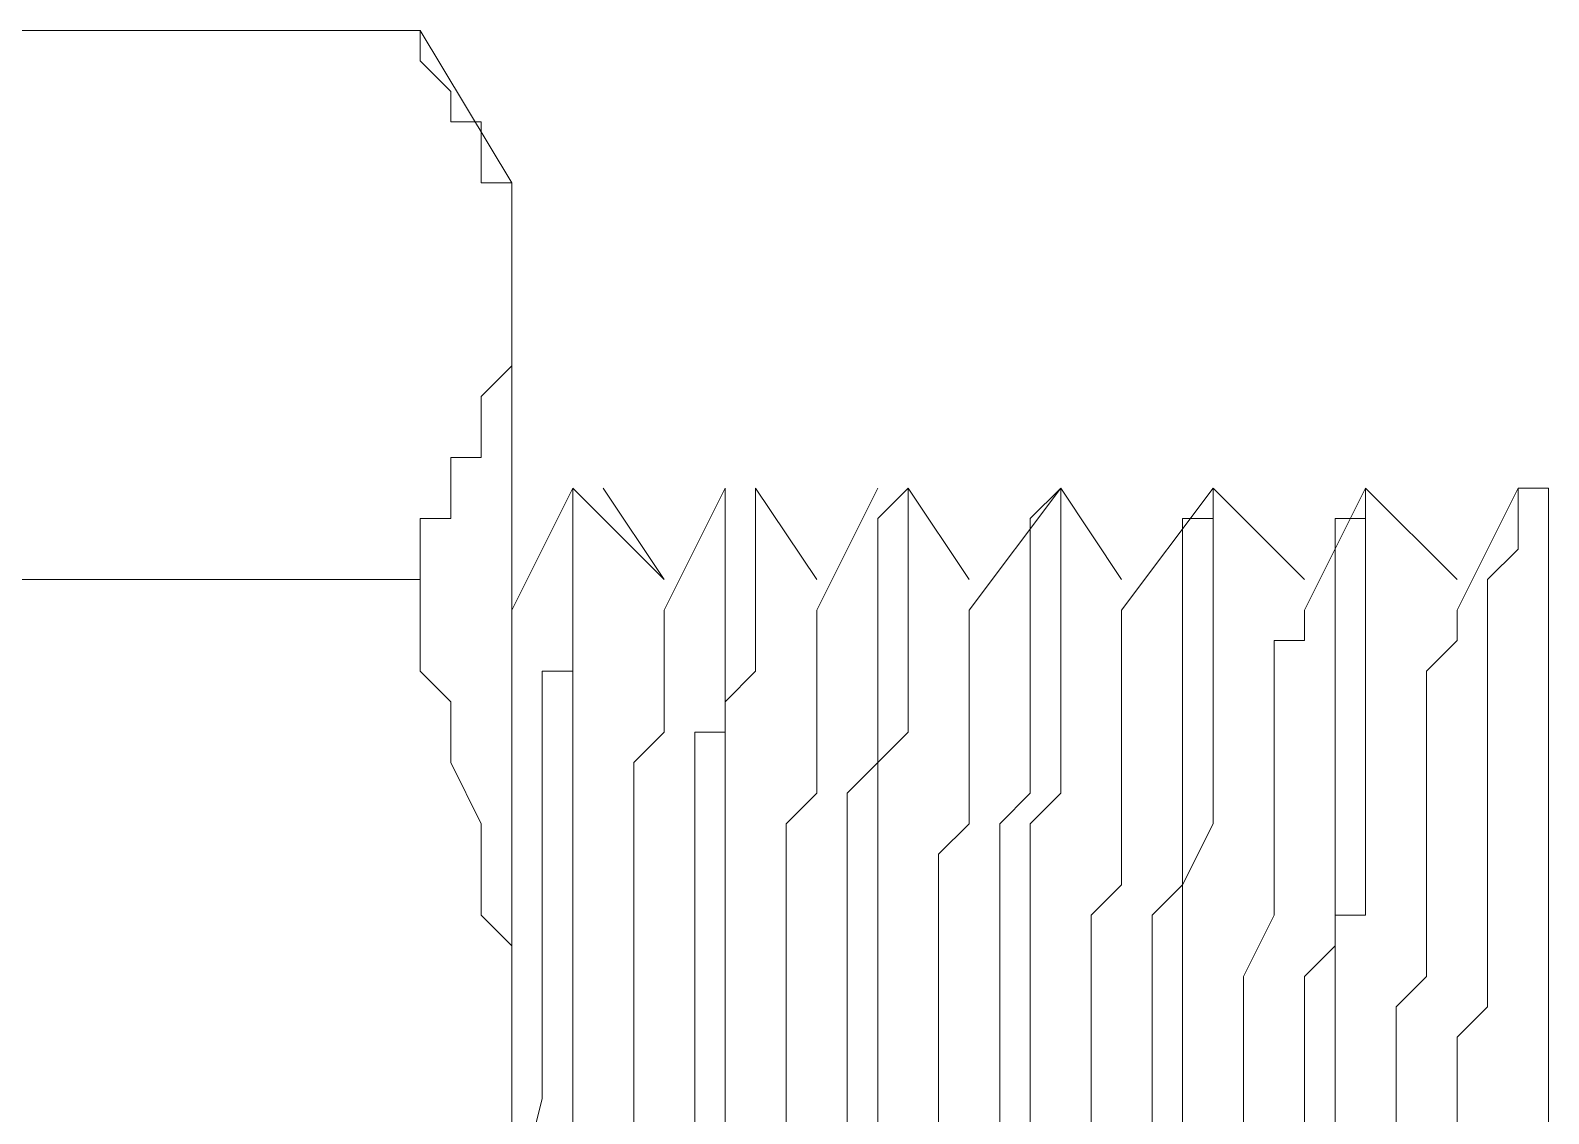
# Model space of a CAD drawing. Header units: millimetres. Extents: x 1341 to 37388, y -13954 to 1849.
# Drawn here: x 29658.43 to 29674.17, y 427.21 to 438.44 of the extents above; entities that cross this region are included whole.
import ezdxf

# ---------------------------------------------------------------- set-up
doc = ezdxf.new("R2010")
doc.units = ezdxf.units.MM
doc.layers.add('COMPONENTE', color=3, linetype='Continuous')

# ---------------------------------------------------------------- blocks, each defined once
blk = doc.blocks.new('TRANFORMADOR_IP00_TRAEL_VISTA_FRONT')
at = {"layer": 'COMPONENTE', "linetype": 'Continuous', "lineweight": 0}
for points in [[(5222.797, 3563.409), (5238.296, 3563.409)], [(5239.245, 3561.827), (5238.296, 3563.409)], [(5238.296, 3563.093), (5238.296, 3563.409)], [(5238.296, 3563.409), (5238.296, 3563.409)], [(5238.612, 3562.776), (5238.296, 3563.093)], [(5238.612, 3562.46), (5238.612, 3562.776)], [(5238.929, 3562.46), (5238.612, 3562.46)], [(5238.612, 3562.46), (5238.612, 3562.46)], [(5238.929, 3562.144), (5238.929, 3562.46)], [(5238.929, 3561.827), (5238.929, 3562.144)], [(5239.245, 3561.827), (5238.929, 3561.827)], [(5238.929, 3561.827), (5238.929, 3561.827)], [(5239.245, 3561.511), (5239.245, 3561.827)], [(5239.245, 3561.827), (5239.245, 3560.879)], [(5239.245, 3561.195), (5239.245, 3561.511)], [(5239.245, 3560.879), (5239.245, 3561.195)], [(5239.245, 3560.879), (5239.245, 3560.879)], [(5239.245, 3560.879), (5239.245, 3560.879)], [(5239.245, 3560.246), (5239.245, 3560.879)], [(5239.245, 3560.879), (5239.245, 3552.022)], [(5239.245, 3559.93), (5239.245, 3560.246)], [(5238.929, 3559.613), (5239.245, 3559.93)], [(5239.245, 3559.93), (5239.245, 3559.93)], [(5239.245, 3559.93), (5239.245, 3559.93)], [(5238.929, 3559.297), (5238.929, 3559.613)], [(5238.929, 3558.981), (5238.929, 3559.297)], [(5238.929, 3559.297), (5238.929, 3559.297)], [(5238.612, 3558.664), (5238.612, 3558.981)], [(5238.612, 3558.981), (5238.929, 3558.981)], [(5238.612, 3558.348), (5238.612, 3558.664)], [(5239.878, 3558.664), (5239.245, 3557.399)], [(5239.878, 3558.664), (5239.878, 3558.664)], [(5240.827, 3557.715), (5239.878, 3558.664)], [(5239.878, 3558.348), (5239.878, 3558.664)], [(5239.878, 3558.664), (5239.878, 3558.664)], [(5239.878, 3558.664), (5239.878, 3558.664)], [(5239.878, 3558.664), (5239.878, 3558.664)], [(5239.878, 3558.664), (5239.878, 3558.664)], [(5239.878, 3558.664), (5239.878, 3558.664)], [(5239.878, 3558.348), (5239.878, 3558.664)], [(5240.827, 3557.715), (5240.194, 3558.664)], [(5241.459, 3558.664), (5240.827, 3557.399)], [(5241.459, 3558.348), (5241.459, 3558.664)], [(5241.459, 3558.664), (5241.459, 3558.664)], [(5241.459, 3558.664), (5241.459, 3558.664)], [(5241.459, 3558.664), (5241.459, 3558.664)], [(5241.459, 3558.664), (5241.459, 3558.664)], [(5242.408, 3557.715), (5241.775, 3558.664)], [(5242.408, 3557.715), (5241.775, 3558.664)], [(5241.775, 3558.348), (5241.775, 3558.664)], [(5241.775, 3558.664), (5241.775, 3558.664)], [(5241.775, 3558.664), (5241.775, 3558.664)], [(5243.041, 3558.664), (5242.408, 3557.399)], [(5243.041, 3558.348), (5243.357, 3558.664)], [(5243.99, 3557.715), (5243.357, 3558.664)], [(5243.357, 3558.664), (5243.357, 3558.664)], [(5243.99, 3557.715), (5243.357, 3558.664)], [(5243.357, 3558.348), (5243.357, 3558.664)], [(5243.357, 3558.664), (5243.357, 3558.664)], [(5243.357, 3558.664), (5243.357, 3558.664)], [(5243.357, 3558.664), (5243.357, 3558.664)], [(5243.357, 3558.664), (5243.357, 3558.664)], [(5243.357, 3558.664), (5243.357, 3558.664)], [(5243.357, 3558.664), (5243.357, 3558.664)], [(5243.357, 3558.664), (5243.357, 3558.664)], [(5244.939, 3558.664), (5243.99, 3557.399)], [(5244.622, 3558.348), (5244.939, 3558.664)], [(5245.571, 3557.715), (5244.939, 3558.664)], [(5244.939, 3558.664), (5244.939, 3558.664)], [(5245.571, 3557.715), (5244.939, 3558.664)], [(5244.939, 3558.348), (5244.939, 3558.664)], [(5244.939, 3558.664), (5244.939, 3558.664)], [(5244.939, 3558.664), (5244.939, 3558.664)], [(5244.939, 3558.664), (5244.939, 3558.664)], [(5244.939, 3558.664), (5244.939, 3558.664)], [(5244.939, 3558.664), (5244.939, 3558.664)], [(5244.939, 3558.664), (5244.939, 3558.664)], [(5244.939, 3558.664), (5244.939, 3558.664)], [(5244.939, 3558.664), (5244.939, 3558.664)], [(5244.939, 3558.664), (5244.939, 3558.664)], [(5244.939, 3558.664), (5244.939, 3558.664)], [(5244.939, 3558.664), (5244.939, 3558.664)], [(5244.939, 3558.664), (5244.939, 3558.664)], [(5246.52, 3558.664), (5245.571, 3557.399)], [(5247.469, 3557.715), (5246.52, 3558.664)], [(5246.52, 3558.664), (5246.52, 3558.664)], [(5247.469, 3557.715), (5246.52, 3558.664)], [(5246.52, 3558.348), (5246.52, 3558.664)], [(5246.52, 3558.664), (5246.52, 3558.664)], [(5246.52, 3558.664), (5246.52, 3558.664)], [(5246.52, 3558.664), (5246.52, 3558.664)], [(5246.52, 3558.664), (5246.52, 3558.664)], [(5246.52, 3558.664), (5246.52, 3558.664)], [(5246.52, 3558.664), (5246.52, 3558.664)], [(5246.52, 3558.664), (5246.52, 3558.664)], [(5246.52, 3558.664), (5246.52, 3558.664)], [(5246.52, 3558.664), (5246.52, 3558.664)], [(5248.102, 3558.664), (5247.469, 3557.399)], [(5249.051, 3557.715), (5248.102, 3558.664)], [(5248.102, 3558.664), (5248.102, 3558.664)], [(5249.051, 3557.715), (5248.102, 3558.664)], [(5248.102, 3558.348), (5248.102, 3558.664)], [(5248.102, 3558.664), (5248.102, 3558.664)], [(5248.102, 3558.664), (5248.102, 3558.664)], [(5248.102, 3558.664), (5248.102, 3558.664)], [(5248.102, 3558.664), (5248.102, 3558.664)], [(5248.102, 3558.664), (5248.102, 3558.664)], [(5248.102, 3558.664), (5248.102, 3558.664)], [(5248.102, 3558.348), (5248.102, 3558.664)], [(5249.683, 3558.664), (5249.051, 3557.399)], [(5250, 3558.664), (5249.683, 3558.664)], [(5249.683, 3558.348), (5249.683, 3558.664)], [(5249.683, 3558.664), (5249.683, 3558.664)], [(5249.683, 3558.664), (5249.683, 3558.664)], [(5249.683, 3558.664), (5249.683, 3558.664)], [(5249.683, 3558.664), (5249.683, 3558.664)], [(5249.683, 3558.664), (5249.683, 3558.664)], [(5249.683, 3558.664), (5249.683, 3558.664)], [(5250, 3558.664), (5250, 3545.379)], [(5238.296, 3557.715), (5238.296, 3558.348)], [(5238.296, 3558.348), (5238.296, 3558.348)], [(5238.296, 3558.348), (5238.612, 3558.348)], [(5239.878, 3558.032), (5239.878, 3558.348)], [(5239.878, 3558.348), (5239.878, 3558.348)], [(5239.878, 3558.348), (5239.878, 3558.348)], [(5239.878, 3558.348), (5239.878, 3558.348)], [(5239.878, 3558.348), (5239.878, 3558.348)], [(5239.878, 3558.348), (5239.878, 3558.348)], [(5239.878, 3558.348), (5239.878, 3558.348)], [(5239.878, 3558.348), (5239.878, 3558.348)], [(5239.878, 3558.348), (5239.878, 3558.348)], [(5239.878, 3558.348), (5239.878, 3558.348)], [(5239.878, 3558.032), (5239.878, 3558.348)], [(5239.878, 3558.348), (5239.878, 3558.348)], [(5239.878, 3558.348), (5239.878, 3558.348)], [(5239.878, 3558.348), (5239.878, 3558.348)], [(5239.878, 3558.348), (5239.878, 3558.348)], [(5239.878, 3558.348), (5239.878, 3558.348)], [(5239.878, 3558.348), (5239.878, 3558.348)], [(5239.878, 3558.348), (5239.878, 3558.348)], [(5239.878, 3558.348), (5239.878, 3558.348)], [(5239.878, 3558.348), (5239.878, 3558.348)], [(5239.878, 3558.348), (5239.878, 3558.348)], [(5239.878, 3558.348), (5239.878, 3558.348)], [(5241.459, 3558.032), (5241.459, 3558.348)], [(5241.459, 3558.348), (5241.459, 3558.348)], [(5241.459, 3558.348), (5241.459, 3558.348)], [(5241.459, 3558.348), (5241.459, 3558.348)], [(5241.459, 3558.348), (5241.459, 3558.348)], [(5241.459, 3558.348), (5241.459, 3558.348)], [(5241.459, 3558.348), (5241.459, 3558.348)], [(5241.459, 3558.348), (5241.459, 3558.348)], [(5241.459, 3558.348), (5241.459, 3558.348)], [(5241.775, 3558.032), (5241.775, 3558.348)], [(5241.775, 3558.348), (5241.775, 3558.348)], [(5241.775, 3558.348), (5241.775, 3558.348)], [(5241.775, 3558.348), (5241.775, 3558.348)], [(5241.775, 3558.348), (5241.775, 3558.348)], [(5241.775, 3558.348), (5241.775, 3558.348)], [(5241.775, 3558.348), (5241.775, 3558.348)], [(5241.775, 3558.348), (5241.775, 3558.348)], [(5241.775, 3558.348), (5241.775, 3558.348)], [(5241.775, 3558.348), (5241.775, 3558.348)], [(5241.775, 3558.348), (5241.775, 3558.348)], [(5241.775, 3558.348), (5241.775, 3558.348)], [(5241.775, 3558.348), (5241.775, 3558.348)], [(5243.041, 3558.032), (5243.041, 3558.348)], [(5243.041, 3558.348), (5243.041, 3558.348)], [(5243.041, 3558.348), (5243.041, 3558.348)], [(5243.041, 3558.348), (5243.041, 3558.348)], [(5243.041, 3558.348), (5243.041, 3558.348)], [(5243.041, 3558.348), (5243.041, 3558.348)], [(5243.041, 3558.348), (5243.041, 3558.348)], [(5243.041, 3558.348), (5243.041, 3558.348)], [(5243.041, 3558.348), (5243.041, 3558.348)], [(5243.041, 3558.348), (5243.041, 3558.348)], [(5243.041, 3558.348), (5243.041, 3558.348)], [(5243.041, 3558.348), (5243.041, 3558.348)], [(5243.041, 3558.348), (5243.041, 3558.348)], [(5243.357, 3558.032), (5243.357, 3558.348)], [(5243.357, 3558.348), (5243.357, 3558.348)], [(5243.357, 3558.348), (5243.357, 3558.348)], [(5243.357, 3558.348), (5243.357, 3558.348)], [(5243.357, 3558.348), (5243.357, 3558.348)], [(5243.357, 3558.348), (5243.357, 3558.348)], [(5243.357, 3558.348), (5243.357, 3558.348)], [(5243.357, 3558.348), (5243.357, 3558.348)], [(5243.357, 3558.348), (5243.357, 3558.348)], [(5244.622, 3558.032), (5244.622, 3558.348)], [(5244.622, 3558.348), (5244.622, 3558.348)], [(5244.622, 3558.348), (5244.622, 3558.348)], [(5244.622, 3558.348), (5244.622, 3558.348)], [(5244.622, 3558.348), (5244.622, 3558.348)], [(5244.622, 3558.348), (5244.622, 3558.348)], [(5244.622, 3558.348), (5244.622, 3558.348)], [(5244.622, 3558.348), (5244.622, 3558.348)], [(5244.622, 3558.348), (5244.622, 3558.348)], [(5244.939, 3558.032), (5244.939, 3558.348)], [(5244.939, 3558.348), (5244.939, 3558.348)], [(5244.939, 3558.348), (5244.939, 3558.348)], [(5244.939, 3558.348), (5244.939, 3558.348)], [(5244.939, 3558.348), (5244.939, 3558.348)], [(5244.939, 3558.348), (5244.939, 3558.348)], [(5244.939, 3558.348), (5244.939, 3558.348)], [(5244.939, 3558.348), (5244.939, 3558.348)], [(5244.939, 3558.348), (5244.939, 3558.348)], [(5244.939, 3558.348), (5244.939, 3558.348)], [(5246.204, 3558.032), (5246.204, 3558.348)], [(5246.204, 3558.348), (5246.204, 3558.348)], [(5246.204, 3558.348), (5246.204, 3558.348)], [(5246.204, 3558.348), (5246.204, 3558.348)], [(5246.204, 3558.348), (5246.204, 3558.348)], [(5246.204, 3558.348), (5246.52, 3558.348)], [(5246.52, 3558.032), (5246.52, 3558.348)], [(5246.52, 3558.348), (5246.52, 3558.348)], [(5246.52, 3558.348), (5246.52, 3558.348)], [(5246.52, 3558.348), (5246.52, 3558.348)], [(5246.52, 3558.348), (5246.52, 3558.348)], [(5246.52, 3558.348), (5246.52, 3558.348)], [(5246.52, 3558.348), (5246.52, 3558.348)], [(5246.52, 3558.348), (5246.52, 3558.348)], [(5246.52, 3558.348), (5246.52, 3558.348)], [(5246.52, 3558.348), (5246.52, 3558.348)], [(5246.52, 3558.348), (5246.52, 3558.348)], [(5246.52, 3558.348), (5246.52, 3558.348)], [(5246.52, 3558.348), (5246.52, 3558.348)], [(5246.52, 3558.348), (5246.52, 3558.348)], [(5246.52, 3558.348), (5246.52, 3558.348)], [(5246.52, 3558.348), (5246.52, 3558.348)], [(5246.52, 3558.348), (5246.52, 3558.348)], [(5246.52, 3558.348), (5246.52, 3558.348)], [(5247.785, 3558.032), (5247.785, 3558.348)], [(5247.785, 3558.348), (5248.102, 3558.348)], [(5248.102, 3558.032), (5248.102, 3558.348)], [(5248.102, 3558.348), (5248.102, 3558.348)], [(5248.102, 3558.348), (5248.102, 3558.348)], [(5248.102, 3558.348), (5248.102, 3558.348)], [(5248.102, 3558.348), (5248.102, 3558.348)], [(5248.102, 3558.348), (5248.102, 3558.348)], [(5248.102, 3558.348), (5248.102, 3558.348)], [(5248.102, 3558.348), (5248.102, 3558.348)], [(5248.102, 3558.348), (5248.102, 3558.348)], [(5248.102, 3558.348), (5248.102, 3558.348)], [(5248.102, 3558.348), (5248.102, 3558.348)], [(5248.102, 3558.348), (5248.102, 3558.348)], [(5248.102, 3558.348), (5248.102, 3558.348)], [(5248.102, 3558.348), (5248.102, 3558.348)], [(5248.102, 3558.348), (5248.102, 3558.348)], [(5248.102, 3558.348), (5248.102, 3558.348)], [(5248.102, 3558.348), (5248.102, 3558.348)], [(5248.102, 3558.348), (5248.102, 3558.348)], [(5248.102, 3558.348), (5248.102, 3558.348)], [(5249.683, 3558.032), (5249.683, 3558.348)], [(5249.683, 3558.348), (5249.683, 3558.348)], [(5249.683, 3558.348), (5249.683, 3558.348)], [(5249.683, 3558.348), (5249.683, 3558.348)], [(5249.683, 3558.348), (5249.683, 3558.348)], [(5249.683, 3558.348), (5249.683, 3558.348)], [(5249.683, 3558.348), (5249.683, 3558.348)], [(5249.683, 3558.348), (5249.683, 3558.348)], [(5249.683, 3558.348), (5249.683, 3558.348)], [(5239.878, 3557.715), (5239.878, 3558.032)], [(5239.878, 3558.032), (5239.878, 3558.032)], [(5239.878, 3558.032), (5239.878, 3558.032)], [(5239.878, 3557.715), (5239.878, 3558.032)], [(5239.878, 3558.032), (5239.878, 3558.032)], [(5239.878, 3558.032), (5239.878, 3558.032)], [(5241.459, 3557.715), (5241.459, 3558.032)], [(5241.459, 3558.032), (5241.459, 3558.032)], [(5241.459, 3558.032), (5241.459, 3558.032)], [(5241.775, 3557.715), (5241.775, 3558.032)], [(5241.775, 3558.032), (5241.775, 3558.032)], [(5241.775, 3558.032), (5241.775, 3558.032)], [(5243.041, 3557.715), (5243.041, 3558.032)], [(5243.041, 3558.032), (5243.041, 3558.032)], [(5243.041, 3558.032), (5243.041, 3558.032)], [(5243.357, 3557.715), (5243.357, 3558.032)], [(5243.357, 3558.032), (5243.357, 3558.032)], [(5243.357, 3558.032), (5243.357, 3558.032)], [(5243.357, 3558.032), (5243.357, 3558.032)], [(5244.622, 3557.715), (5244.622, 3558.032)], [(5244.622, 3558.032), (5244.622, 3558.032)], [(5244.622, 3558.032), (5244.622, 3558.032)], [(5244.939, 3557.715), (5244.939, 3558.032)], [(5244.939, 3558.032), (5244.939, 3558.032)], [(5244.939, 3558.032), (5244.939, 3558.032)], [(5244.939, 3558.032), (5244.939, 3558.032)], [(5246.204, 3557.715), (5246.204, 3558.032)], [(5246.204, 3558.032), (5246.204, 3558.032)], [(5246.204, 3558.032), (5246.204, 3558.032)], [(5246.52, 3557.715), (5246.52, 3558.032)], [(5246.52, 3558.032), (5246.52, 3558.032)], [(5246.52, 3558.032), (5246.52, 3558.032)], [(5247.785, 3557.715), (5247.785, 3558.032)], [(5247.785, 3558.032), (5247.785, 3558.032)], [(5247.785, 3558.032), (5247.785, 3558.032)], [(5248.102, 3557.715), (5248.102, 3558.032)], [(5248.102, 3558.032), (5248.102, 3558.032)], [(5248.102, 3558.032), (5248.102, 3558.032)], [(5248.102, 3558.032), (5248.102, 3558.032)], [(5249.367, 3557.715), (5249.683, 3558.032)], [(5249.683, 3558.032), (5249.683, 3558.032)], [(5249.683, 3558.032), (5249.683, 3558.032)], [(5222.797, 3557.715), (5238.296, 3557.715)], [(5238.296, 3557.083), (5238.296, 3557.715)], [(5239.245, 3557.715), (5239.245, 3557.715)], [(5239.878, 3557.399), (5239.878, 3557.715)], [(5239.878, 3557.715), (5239.878, 3557.715)], [(5239.878, 3557.715), (5239.878, 3557.715)], [(5239.878, 3557.715), (5239.878, 3557.715)], [(5239.878, 3557.715), (5239.878, 3557.715)], [(5239.878, 3557.715), (5239.878, 3557.715)], [(5239.878, 3557.399), (5239.878, 3557.715)], [(5239.878, 3557.715), (5239.878, 3557.715)], [(5239.878, 3557.715), (5239.878, 3557.715)], [(5239.878, 3557.715), (5239.878, 3557.715)], [(5239.878, 3557.715), (5239.878, 3557.715)], [(5239.878, 3557.715), (5239.878, 3557.715)], [(5241.459, 3557.399), (5241.459, 3557.715)], [(5241.459, 3557.715), (5241.459, 3557.715)], [(5241.459, 3557.715), (5241.459, 3557.715)], [(5241.459, 3557.715), (5241.459, 3557.715)], [(5241.459, 3557.715), (5241.459, 3557.715)], [(5241.459, 3557.715), (5241.459, 3557.715)], [(5241.775, 3557.399), (5241.775, 3557.715)], [(5241.775, 3557.715), (5241.775, 3557.715)], [(5241.775, 3557.715), (5241.775, 3557.715)], [(5241.775, 3557.715), (5241.775, 3557.715)], [(5241.775, 3557.715), (5241.775, 3557.715)], [(5243.041, 3557.399), (5243.041, 3557.715)], [(5243.041, 3557.715), (5243.041, 3557.715)], [(5243.041, 3557.715), (5243.041, 3557.715)], [(5243.041, 3557.715), (5243.041, 3557.715)], [(5243.041, 3557.715), (5243.041, 3557.715)], [(5243.357, 3557.399), (5243.357, 3557.715)], [(5243.357, 3557.715), (5243.357, 3557.715)], [(5243.357, 3557.715), (5243.357, 3557.715)], [(5243.357, 3557.715), (5243.357, 3557.715)], [(5243.357, 3557.715), (5243.357, 3557.715)], [(5244.622, 3557.399), (5244.622, 3557.715)], [(5244.622, 3557.715), (5244.622, 3557.715)], [(5244.622, 3557.715), (5244.622, 3557.715)], [(5244.622, 3557.715), (5244.622, 3557.715)], [(5244.622, 3557.715), (5244.622, 3557.715)], [(5244.622, 3557.715), (5244.622, 3557.715)], [(5244.939, 3557.399), (5244.939, 3557.715)], [(5244.939, 3557.715), (5244.939, 3557.715)], [(5244.939, 3557.715), (5244.939, 3557.715)], [(5244.939, 3557.715), (5244.939, 3557.715)], [(5244.939, 3557.715), (5244.939, 3557.715)], [(5246.204, 3557.399), (5246.204, 3557.715)], [(5246.204, 3557.715), (5246.204, 3557.715)], [(5246.204, 3557.715), (5246.204, 3557.715)], [(5246.204, 3557.715), (5246.204, 3557.715)], [(5246.204, 3557.715), (5246.204, 3557.715)], [(5246.52, 3557.399), (5246.52, 3557.715)], [(5246.52, 3557.715), (5246.52, 3557.715)], [(5246.52, 3557.715), (5246.52, 3557.715)], [(5246.52, 3557.715), (5246.52, 3557.715)], [(5246.52, 3557.715), (5246.52, 3557.715)], [(5247.785, 3557.399), (5247.785, 3557.715)], [(5247.785, 3557.715), (5247.785, 3557.715)], [(5247.785, 3557.715), (5247.785, 3557.715)], [(5247.785, 3557.715), (5247.785, 3557.715)], [(5247.785, 3557.715), (5247.785, 3557.715)], [(5248.102, 3557.399), (5248.102, 3557.715)], [(5248.102, 3557.715), (5248.102, 3557.715)], [(5248.102, 3557.715), (5248.102, 3557.715)], [(5248.102, 3557.715), (5248.102, 3557.715)], [(5248.102, 3557.715), (5248.102, 3557.715)], [(5249.367, 3557.399), (5249.367, 3557.715)], [(5249.367, 3557.715), (5249.367, 3557.715)], [(5249.367, 3557.715), (5249.367, 3557.715)], [(5249.367, 3557.715), (5249.367, 3557.715)], [(5249.367, 3557.715), (5249.367, 3557.715)], [(5249.367, 3557.715), (5249.367, 3557.715)], [(5239.245, 3557.083), (5239.245, 3557.399)], [(5239.878, 3557.083), (5239.878, 3557.399)], [(5239.878, 3557.399), (5239.878, 3557.399)], [(5239.878, 3557.083), (5239.878, 3557.399)], [(5239.878, 3557.399), (5239.878, 3557.399)], [(5240.827, 3557.083), (5240.827, 3557.399)], [(5240.827, 3557.399), (5240.827, 3557.399)], [(5240.827, 3557.399), (5240.827, 3557.399)], [(5240.827, 3557.399), (5240.827, 3557.399)], [(5240.827, 3557.399), (5240.827, 3557.399)], [(5240.827, 3557.399), (5240.827, 3557.399)], [(5240.827, 3557.399), (5240.827, 3557.399)], [(5240.827, 3557.399), (5240.827, 3557.399)], [(5240.827, 3557.399), (5240.827, 3557.399)], [(5240.827, 3557.399), (5240.827, 3557.399)], [(5241.459, 3557.083), (5241.459, 3557.399)], [(5241.459, 3557.399), (5241.459, 3557.399)], [(5241.775, 3557.083), (5241.775, 3557.399)], [(5241.775, 3557.399), (5241.775, 3557.399)], [(5241.775, 3557.399), (5241.775, 3557.399)], [(5242.408, 3557.083), (5242.408, 3557.399)], [(5242.408, 3557.399), (5242.408, 3557.399)], [(5242.408, 3557.399), (5242.408, 3557.399)], [(5242.408, 3557.399), (5242.408, 3557.399)], [(5242.408, 3557.399), (5242.408, 3557.399)], [(5242.408, 3557.399), (5242.408, 3557.399)], [(5242.408, 3557.399), (5242.408, 3557.399)], [(5242.408, 3557.399), (5242.408, 3557.399)], [(5243.041, 3557.083), (5243.041, 3557.399)], [(5243.041, 3557.399), (5243.041, 3557.399)], [(5243.041, 3557.399), (5243.041, 3557.399)], [(5243.357, 3557.083), (5243.357, 3557.399)], [(5243.357, 3557.399), (5243.357, 3557.399)], [(5243.357, 3557.399), (5243.357, 3557.399)], [(5243.99, 3557.083), (5243.99, 3557.399)], [(5243.99, 3557.399), (5243.99, 3557.399)], [(5243.99, 3557.399), (5243.99, 3557.399)], [(5243.99, 3557.399), (5243.99, 3557.399)], [(5243.99, 3557.399), (5243.99, 3557.399)], [(5244.622, 3557.083), (5244.622, 3557.399)], [(5244.622, 3557.399), (5244.622, 3557.399)], [(5244.939, 3557.083), (5244.939, 3557.399)], [(5244.939, 3557.399), (5244.939, 3557.399)], [(5245.571, 3557.083), (5245.571, 3557.399)], [(5245.571, 3557.399), (5245.571, 3557.399)], [(5245.571, 3557.399), (5245.571, 3557.399)], [(5245.571, 3557.399), (5245.571, 3557.399)], [(5245.571, 3557.399), (5245.571, 3557.399)], [(5245.571, 3557.399), (5245.571, 3557.399)], [(5245.571, 3557.399), (5245.571, 3557.399)], [(5245.571, 3557.399), (5245.571, 3557.399)], [(5245.571, 3557.399), (5245.571, 3557.399)], [(5246.204, 3557.083), (5246.204, 3557.399)], [(5246.204, 3557.399), (5246.204, 3557.399)], [(5246.204, 3557.399), (5246.204, 3557.399)], [(5246.52, 3557.083), (5246.52, 3557.399)], [(5246.52, 3557.399), (5246.52, 3557.399)], [(5246.52, 3557.399), (5246.52, 3557.399)], [(5247.469, 3557.083), (5247.469, 3557.399)], [(5247.469, 3557.399), (5247.469, 3557.399)], [(5247.469, 3557.399), (5247.469, 3557.399)], [(5247.469, 3557.399), (5247.469, 3557.399)], [(5247.469, 3557.399), (5247.469, 3557.399)], [(5247.469, 3557.399), (5247.469, 3557.399)], [(5247.469, 3557.399), (5247.469, 3557.399)], [(5247.469, 3557.399), (5247.469, 3557.399)], [(5247.785, 3557.083), (5247.785, 3557.399)], [(5247.785, 3557.399), (5247.785, 3557.399)], [(5247.785, 3557.399), (5247.785, 3557.399)], [(5248.102, 3557.083), (5248.102, 3557.399)], [(5248.102, 3557.399), (5248.102, 3557.399)], [(5248.102, 3557.399), (5248.102, 3557.399)], [(5249.051, 3557.083), (5249.051, 3557.399)], [(5249.051, 3557.399), (5249.051, 3557.399)], [(5249.051, 3557.399), (5249.051, 3557.399)], [(5249.051, 3557.399), (5249.051, 3557.399)], [(5249.051, 3557.399), (5249.051, 3557.399)], [(5249.051, 3557.399), (5249.051, 3557.399)], [(5249.051, 3557.399), (5249.051, 3557.399)], [(5249.051, 3557.399), (5249.051, 3557.399)], [(5249.051, 3557.399), (5249.051, 3557.399)], [(5249.051, 3557.399), (5249.051, 3557.399)], [(5249.367, 3557.083), (5249.367, 3557.399)], [(5249.367, 3557.399), (5249.367, 3557.399)], [(5238.296, 3556.766), (5238.296, 3557.083)], [(5239.878, 3556.766), (5239.878, 3557.083)], [(5239.878, 3557.083), (5239.878, 3557.083)], [(5239.878, 3556.766), (5239.878, 3557.083)], [(5239.878, 3557.083), (5239.878, 3557.083)], [(5239.878, 3557.083), (5239.878, 3557.083)], [(5240.827, 3556.766), (5240.827, 3557.083)], [(5240.827, 3557.083), (5240.827, 3557.083)], [(5240.827, 3557.083), (5240.827, 3557.083)], [(5240.827, 3557.083), (5240.827, 3557.083)], [(5240.827, 3557.083), (5240.827, 3557.083)], [(5241.459, 3556.766), (5241.459, 3557.083)], [(5241.459, 3557.083), (5241.459, 3557.083)], [(5241.775, 3556.766), (5241.775, 3557.083)], [(5241.775, 3557.083), (5241.775, 3557.083)], [(5242.408, 3556.766), (5242.408, 3557.083)], [(5242.408, 3557.083), (5242.408, 3557.083)], [(5242.408, 3557.083), (5242.408, 3557.083)], [(5242.408, 3557.083), (5242.408, 3557.083)], [(5242.408, 3557.083), (5242.408, 3557.083)], [(5243.041, 3556.766), (5243.041, 3557.083)], [(5243.041, 3557.083), (5243.041, 3557.083)], [(5243.357, 3556.766), (5243.357, 3557.083)], [(5243.357, 3557.083), (5243.357, 3557.083)], [(5243.99, 3556.766), (5243.99, 3557.083)], [(5243.99, 3557.083), (5243.99, 3557.083)], [(5243.99, 3557.083), (5243.99, 3557.083)], [(5243.99, 3557.083), (5243.99, 3557.083)], [(5243.99, 3557.083), (5243.99, 3557.083)], [(5243.99, 3557.083), (5243.99, 3557.083)], [(5244.622, 3556.766), (5244.622, 3557.083)], [(5244.622, 3557.083), (5244.622, 3557.083)], [(5244.939, 3556.766), (5244.939, 3557.083)], [(5244.939, 3557.083), (5244.939, 3557.083)], [(5244.939, 3557.083), (5244.939, 3557.083)], [(5245.571, 3556.766), (5245.571, 3557.083)], [(5245.571, 3557.083), (5245.571, 3557.083)], [(5245.571, 3557.083), (5245.571, 3557.083)], [(5245.571, 3557.083), (5245.571, 3557.083)], [(5245.571, 3557.083), (5245.571, 3557.083)], [(5246.204, 3556.766), (5246.204, 3557.083)], [(5246.204, 3557.083), (5246.204, 3557.083)], [(5246.52, 3556.766), (5246.52, 3557.083)], [(5246.52, 3557.083), (5246.52, 3557.083)], [(5247.153, 3556.766), (5247.153, 3557.083)], [(5247.153, 3557.083), (5247.153, 3557.083)], [(5247.153, 3557.083), (5247.153, 3557.083)], [(5247.153, 3557.083), (5247.153, 3557.083)], [(5247.153, 3557.083), (5247.469, 3557.083)], [(5247.785, 3556.766), (5247.785, 3557.083)], [(5247.785, 3557.083), (5247.785, 3557.083)], [(5248.102, 3556.766), (5248.102, 3557.083)], [(5248.102, 3557.083), (5248.102, 3557.083)], [(5248.734, 3556.766), (5249.051, 3557.083)], [(5249.051, 3557.083), (5249.051, 3557.083)], [(5249.051, 3557.083), (5249.051, 3557.083)], [(5249.051, 3557.083), (5249.051, 3557.083)], [(5249.367, 3556.766), (5249.367, 3557.083)], [(5249.367, 3557.083), (5249.367, 3557.083)], [(5238.612, 3556.45), (5238.296, 3556.766)], [(5239.561, 3556.45), (5239.561, 3556.766)], [(5239.561, 3556.766), (5239.561, 3556.766)], [(5239.561, 3556.766), (5239.878, 3556.766)], [(5239.878, 3556.45), (5239.878, 3556.766)], [(5239.878, 3556.766), (5239.878, 3556.766)], [(5239.878, 3556.766), (5239.878, 3556.766)], [(5239.878, 3556.766), (5239.878, 3556.766)], [(5239.878, 3556.766), (5239.878, 3556.766)], [(5240.827, 3556.45), (5240.827, 3556.766)], [(5240.827, 3556.766), (5240.827, 3556.766)], [(5240.827, 3556.766), (5240.827, 3556.766)], [(5241.459, 3556.45), (5241.775, 3556.766)], [(5241.459, 3556.45), (5241.459, 3556.766)], [(5241.459, 3556.766), (5241.459, 3556.766)], [(5241.459, 3556.766), (5241.459, 3556.766)], [(5241.459, 3556.766), (5241.459, 3556.766)], [(5241.775, 3556.766), (5241.775, 3556.766)], [(5241.775, 3556.766), (5241.775, 3556.766)], [(5241.775, 3556.766), (5241.775, 3556.766)], [(5242.408, 3556.45), (5242.408, 3556.766)], [(5242.408, 3556.766), (5242.408, 3556.766)], [(5242.408, 3556.766), (5242.408, 3556.766)], [(5242.408, 3556.766), (5242.408, 3556.766)], [(5242.408, 3556.766), (5242.408, 3556.766)], [(5242.408, 3556.766), (5242.408, 3556.766)], [(5243.041, 3556.45), (5243.041, 3556.766)], [(5243.041, 3556.766), (5243.041, 3556.766)], [(5243.041, 3556.766), (5243.041, 3556.766)], [(5243.041, 3556.766), (5243.041, 3556.766)], [(5243.357, 3556.45), (5243.357, 3556.766)], [(5243.357, 3556.766), (5243.357, 3556.766)], [(5243.357, 3556.766), (5243.357, 3556.766)], [(5243.357, 3556.766), (5243.357, 3556.766)], [(5243.99, 3556.45), (5243.99, 3556.766)], [(5243.99, 3556.766), (5243.99, 3556.766)], [(5243.99, 3556.766), (5243.99, 3556.766)], [(5243.99, 3556.766), (5243.99, 3556.766)], [(5243.99, 3556.766), (5243.99, 3556.766)], [(5243.99, 3556.766), (5243.99, 3556.766)], [(5243.99, 3556.766), (5243.99, 3556.766)], [(5244.622, 3556.45), (5244.622, 3556.766)], [(5244.622, 3556.766), (5244.622, 3556.766)], [(5244.622, 3556.766), (5244.622, 3556.766)], [(5244.622, 3556.766), (5244.622, 3556.766)], [(5244.939, 3556.45), (5244.939, 3556.766)], [(5244.939, 3556.766), (5244.939, 3556.766)], [(5244.939, 3556.766), (5244.939, 3556.766)], [(5244.939, 3556.766), (5244.939, 3556.766)], [(5245.571, 3556.45), (5245.571, 3556.766)], [(5245.571, 3556.766), (5245.571, 3556.766)], [(5245.571, 3556.766), (5245.571, 3556.766)], [(5245.571, 3556.766), (5245.571, 3556.766)], [(5246.204, 3556.45), (5246.204, 3556.766)], [(5246.204, 3556.766), (5246.204, 3556.766)], [(5246.204, 3556.766), (5246.204, 3556.766)], [(5246.204, 3556.766), (5246.204, 3556.766)], [(5246.52, 3556.45), (5246.52, 3556.766)], [(5246.52, 3556.766), (5246.52, 3556.766)], [(5246.52, 3556.766), (5246.52, 3556.766)], [(5246.52, 3556.766), (5246.52, 3556.766)], [(5247.153, 3556.45), (5247.153, 3556.766)], [(5247.153, 3556.766), (5247.153, 3556.766)], [(5247.153, 3556.766), (5247.153, 3556.766)], [(5247.153, 3556.766), (5247.153, 3556.766)], [(5247.153, 3556.766), (5247.153, 3556.766)], [(5247.153, 3556.766), (5247.153, 3556.766)], [(5247.153, 3556.766), (5247.153, 3556.766)], [(5247.785, 3556.45), (5247.785, 3556.766)], [(5247.785, 3556.766), (5247.785, 3556.766)], [(5247.785, 3556.766), (5247.785, 3556.766)], [(5247.785, 3556.766), (5247.785, 3556.766)], [(5248.102, 3556.45), (5248.102, 3556.766)], [(5248.102, 3556.766), (5248.102, 3556.766)], [(5248.102, 3556.766), (5248.102, 3556.766)], [(5248.102, 3556.766), (5248.102, 3556.766)], [(5248.734, 3556.45), (5248.734, 3556.766)], [(5248.734, 3556.766), (5248.734, 3556.766)], [(5248.734, 3556.766), (5248.734, 3556.766)], [(5249.367, 3556.45), (5249.367, 3556.766)], [(5249.367, 3556.766), (5249.367, 3556.766)], [(5249.367, 3556.766), (5249.367, 3556.766)], [(5249.367, 3556.766), (5249.367, 3556.766)], [(5238.612, 3556.134), (5238.612, 3556.45)], [(5239.561, 3556.134), (5239.561, 3556.45)], [(5239.878, 3556.134), (5239.878, 3556.45)], [(5239.878, 3556.45), (5239.878, 3556.45)], [(5240.827, 3556.134), (5240.827, 3556.45)], [(5240.827, 3556.45), (5240.827, 3556.45)], [(5241.459, 3556.134), (5241.459, 3556.45)], [(5241.459, 3556.45), (5241.459, 3556.45)], [(5241.459, 3556.134), (5241.459, 3556.45)], [(5241.459, 3556.45), (5241.459, 3556.45)], [(5242.408, 3556.134), (5242.408, 3556.45)], [(5243.041, 3556.134), (5243.041, 3556.45)], [(5243.041, 3556.45), (5243.041, 3556.45)], [(5243.357, 3556.134), (5243.357, 3556.45)], [(5243.357, 3556.45), (5243.357, 3556.45)], [(5243.99, 3556.134), (5243.99, 3556.45)], [(5243.99, 3556.45), (5243.99, 3556.45)], [(5243.99, 3556.45), (5243.99, 3556.45)], [(5244.622, 3556.134), (5244.622, 3556.45)], [(5244.622, 3556.45), (5244.622, 3556.45)], [(5244.939, 3556.134), (5244.939, 3556.45)], [(5244.939, 3556.45), (5244.939, 3556.45)], [(5245.571, 3556.134), (5245.571, 3556.45)], [(5245.571, 3556.45), (5245.571, 3556.45)], [(5246.204, 3556.134), (5246.204, 3556.45)], [(5246.204, 3556.45), (5246.204, 3556.45)], [(5246.52, 3556.134), (5246.52, 3556.45)], [(5246.52, 3556.45), (5246.52, 3556.45)], [(5247.153, 3556.134), (5247.153, 3556.45)], [(5247.785, 3556.134), (5247.785, 3556.45)], [(5247.785, 3556.45), (5247.785, 3556.45)], [(5248.102, 3556.134), (5248.102, 3556.45)], [(5248.102, 3556.45), (5248.102, 3556.45)], [(5248.734, 3556.134), (5248.734, 3556.45)], [(5248.734, 3556.45), (5248.734, 3556.45)], [(5248.734, 3556.45), (5248.734, 3556.45)], [(5249.367, 3556.134), (5249.367, 3556.45)], [(5249.367, 3556.45), (5249.367, 3556.45)], [(5238.612, 3555.818), (5238.612, 3556.134)], [(5239.561, 3555.818), (5239.561, 3556.134)], [(5239.561, 3556.134), (5239.561, 3556.134)], [(5239.878, 3555.818), (5239.878, 3556.134)], [(5239.878, 3556.134), (5239.878, 3556.134)], [(5239.878, 3556.134), (5239.878, 3556.134)], [(5239.878, 3556.134), (5239.878, 3556.134)], [(5240.51, 3555.818), (5240.827, 3556.134)], [(5240.827, 3556.134), (5240.827, 3556.134)], [(5240.827, 3556.134), (5240.827, 3556.134)], [(5240.827, 3556.134), (5240.827, 3556.134)], [(5240.827, 3556.134), (5240.827, 3556.134)], [(5240.827, 3556.134), (5240.827, 3556.134)], [(5241.143, 3555.501), (5241.143, 3556.134)], [(5241.143, 3556.134), (5241.143, 3556.134)], [(5241.143, 3556.134), (5241.143, 3556.134)], [(5241.143, 3556.134), (5241.459, 3556.134)], [(5241.459, 3555.818), (5241.459, 3556.134)], [(5241.459, 3556.134), (5241.459, 3556.134)], [(5241.459, 3556.134), (5241.459, 3556.134)], [(5242.408, 3555.818), (5242.408, 3556.134)], [(5242.408, 3556.134), (5242.408, 3556.134)], [(5242.408, 3556.134), (5242.408, 3556.134)], [(5243.041, 3555.818), (5243.357, 3556.134)], [(5243.041, 3555.818), (5243.041, 3556.134)], [(5243.041, 3556.134), (5243.041, 3556.134)], [(5243.041, 3556.134), (5243.041, 3556.134)], [(5243.041, 3556.134), (5243.041, 3556.134)], [(5243.357, 3556.134), (5243.357, 3556.134)], [(5243.99, 3555.818), (5243.99, 3556.134)], [(5243.99, 3556.134), (5243.99, 3556.134)], [(5243.99, 3556.134), (5243.99, 3556.134)], [(5244.622, 3555.818), (5244.622, 3556.134)], [(5244.622, 3556.134), (5244.622, 3556.134)], [(5244.622, 3556.134), (5244.622, 3556.134)], [(5244.939, 3555.818), (5244.939, 3556.134)], [(5244.939, 3556.134), (5244.939, 3556.134)], [(5244.939, 3556.134), (5244.939, 3556.134)], [(5245.571, 3555.818), (5245.571, 3556.134)], [(5245.571, 3556.134), (5245.571, 3556.134)], [(5245.571, 3556.134), (5245.571, 3556.134)], [(5245.571, 3556.134), (5245.571, 3556.134)], [(5246.204, 3555.818), (5246.204, 3556.134)], [(5246.204, 3556.134), (5246.204, 3556.134)], [(5246.204, 3556.134), (5246.204, 3556.134)], [(5246.52, 3555.818), (5246.52, 3556.134)], [(5246.52, 3556.134), (5246.52, 3556.134)], [(5246.52, 3556.134), (5246.52, 3556.134)], [(5247.153, 3555.818), (5247.153, 3556.134)], [(5247.153, 3556.134), (5247.153, 3556.134)], [(5247.153, 3556.134), (5247.153, 3556.134)], [(5247.785, 3555.818), (5247.785, 3556.134)], [(5247.785, 3556.134), (5247.785, 3556.134)], [(5247.785, 3556.134), (5247.785, 3556.134)], [(5247.785, 3556.134), (5247.785, 3556.134)], [(5248.102, 3555.818), (5248.102, 3556.134)], [(5248.102, 3556.134), (5248.102, 3556.134)], [(5248.734, 3555.818), (5248.734, 3556.134)], [(5248.734, 3556.134), (5248.734, 3556.134)], [(5248.734, 3556.134), (5248.734, 3556.134)], [(5248.734, 3556.134), (5248.734, 3556.134)], [(5248.734, 3556.134), (5248.734, 3556.134)], [(5248.734, 3556.134), (5248.734, 3556.134)], [(5249.367, 3555.818), (5249.367, 3556.134)], [(5249.367, 3556.134), (5249.367, 3556.134)], [(5249.367, 3556.134), (5249.367, 3556.134)], [(5238.929, 3555.185), (5238.612, 3555.818)], [(5239.561, 3555.501), (5239.561, 3555.818)], [(5239.878, 3555.501), (5239.878, 3555.818)], [(5240.51, 3555.501), (5240.51, 3555.818)], [(5241.459, 3555.501), (5241.459, 3555.818)], [(5242.408, 3555.501), (5242.408, 3555.818)], [(5242.724, 3555.501), (5243.041, 3555.818)], [(5243.041, 3555.501), (5243.041, 3555.818)], [(5243.99, 3555.501), (5243.99, 3555.818)], [(5244.622, 3555.501), (5244.622, 3555.818)], [(5244.939, 3555.501), (5244.939, 3555.818)], [(5245.571, 3555.501), (5245.571, 3555.818)], [(5246.204, 3555.501), (5246.204, 3555.818)], [(5246.52, 3555.501), (5246.52, 3555.818)], [(5247.153, 3555.501), (5247.153, 3555.818)], [(5247.785, 3555.501), (5247.785, 3555.818)], [(5248.102, 3555.501), (5248.102, 3555.818)], [(5248.734, 3555.501), (5248.734, 3555.818)], [(5249.367, 3555.501), (5249.367, 3555.818)], [(5239.561, 3555.185), (5239.561, 3555.501)], [(5239.878, 3555.185), (5239.878, 3555.501)], [(5240.51, 3555.185), (5240.51, 3555.501)], [(5241.143, 3555.185), (5241.143, 3555.501)], [(5241.459, 3555.185), (5241.459, 3555.501)], [(5242.092, 3555.185), (5242.408, 3555.501)], [(5242.724, 3555.185), (5242.724, 3555.501)], [(5243.041, 3555.185), (5243.041, 3555.501)], [(5243.99, 3555.185), (5243.99, 3555.501)], [(5244.306, 3555.185), (5244.622, 3555.501)], [(5244.622, 3555.185), (5244.939, 3555.501)], [(5245.571, 3555.185), (5245.571, 3555.501)], [(5246.204, 3555.185), (5246.204, 3555.501)], [(5246.52, 3555.185), (5246.52, 3555.501)], [(5247.153, 3555.185), (5247.153, 3555.501)], [(5247.785, 3555.185), (5247.785, 3555.501)], [(5248.102, 3555.185), (5248.102, 3555.501)], [(5248.734, 3555.185), (5248.734, 3555.501)], [(5249.367, 3555.185), (5249.367, 3555.501)], [(5238.929, 3554.869), (5238.929, 3555.185)], [(5239.561, 3554.869), (5239.561, 3555.185)], [(5239.561, 3555.185), (5239.561, 3555.185)], [(5239.878, 3554.869), (5239.878, 3555.185)], [(5240.51, 3554.869), (5240.51, 3555.185)], [(5240.51, 3555.185), (5240.51, 3555.185)], [(5241.143, 3554.869), (5241.143, 3555.185)], [(5241.143, 3555.185), (5241.143, 3555.185)], [(5241.459, 3554.869), (5241.459, 3555.185)], [(5241.459, 3555.185), (5241.459, 3555.185)], [(5242.092, 3554.869), (5242.092, 3555.185)], [(5242.092, 3555.185), (5242.092, 3555.185)], [(5242.724, 3554.869), (5242.724, 3555.185)], [(5243.041, 3554.869), (5243.041, 3555.185)], [(5243.041, 3555.185), (5243.041, 3555.185)], [(5243.673, 3554.869), (5243.99, 3555.185)], [(5243.99, 3555.185), (5243.99, 3555.185)], [(5244.306, 3554.869), (5244.306, 3555.185)], [(5244.622, 3554.869), (5244.622, 3555.185)], [(5244.622, 3555.185), (5244.622, 3555.185)], [(5245.571, 3554.869), (5245.571, 3555.185)], [(5245.571, 3555.185), (5245.571, 3555.185)], [(5246.204, 3554.552), (5246.52, 3555.185)], [(5246.204, 3554.869), (5246.204, 3555.185)], [(5246.52, 3555.185), (5246.52, 3555.185)], [(5247.153, 3554.869), (5247.153, 3555.185)], [(5247.153, 3555.185), (5247.153, 3555.185)], [(5247.785, 3554.869), (5247.785, 3555.185)], [(5248.102, 3554.869), (5248.102, 3555.185)], [(5248.102, 3555.185), (5248.102, 3555.185)], [(5248.734, 3554.869), (5248.734, 3555.185)], [(5248.734, 3555.185), (5248.734, 3555.185)], [(5249.367, 3554.869), (5249.367, 3555.185)], [(5238.929, 3554.552), (5238.929, 3554.869)], [(5239.561, 3554.236), (5239.561, 3554.869)], [(5239.878, 3554.552), (5239.878, 3554.869)], [(5240.51, 3554.552), (5240.51, 3554.869)], [(5241.143, 3554.236), (5241.143, 3554.869)], [(5241.459, 3554.236), (5241.459, 3554.869)], [(5242.092, 3554.552), (5242.092, 3554.869)], [(5242.724, 3554.552), (5242.724, 3554.869)], [(5243.041, 3554.236), (5243.041, 3554.869)], [(5243.673, 3554.552), (5243.673, 3554.869)], [(5244.306, 3554.552), (5244.306, 3554.869)], [(5244.622, 3554.236), (5244.622, 3554.869)], [(5245.571, 3554.552), (5245.571, 3554.869)], [(5246.204, 3554.552), (5246.204, 3554.869)], [(5247.153, 3554.552), (5247.153, 3554.869)], [(5247.785, 3554.552), (5247.785, 3554.869)], [(5248.102, 3554.236), (5248.102, 3554.869)], [(5248.734, 3554.552), (5248.734, 3554.869)], [(5249.367, 3554.552), (5249.367, 3554.869)], [(5238.929, 3554.236), (5238.929, 3554.552)], [(5239.878, 3554.236), (5239.878, 3554.552)], [(5240.51, 3554.236), (5240.51, 3554.552)], [(5242.092, 3554.236), (5242.092, 3554.552)], [(5242.092, 3554.552), (5242.092, 3554.552)], [(5242.724, 3554.236), (5242.724, 3554.552)], [(5243.673, 3554.236), (5243.673, 3554.552)], [(5244.306, 3554.236), (5244.306, 3554.552)], [(5245.255, 3554.236), (5245.571, 3554.552)], [(5245.887, 3554.236), (5246.204, 3554.552)], [(5246.204, 3554.236), (5246.204, 3554.552)], [(5247.153, 3554.236), (5247.153, 3554.552)], [(5247.153, 3554.552), (5247.153, 3554.552)], [(5247.785, 3554.236), (5247.785, 3554.552)], [(5248.734, 3554.236), (5248.734, 3554.552)], [(5249.367, 3554.236), (5249.367, 3554.552)], [(5239.245, 3553.92), (5238.929, 3554.236)], [(5239.561, 3553.92), (5239.561, 3554.236)], [(5239.561, 3554.236), (5239.561, 3554.236)], [(5239.878, 3553.92), (5239.878, 3554.236)], [(5240.51, 3553.92), (5240.51, 3554.236)], [(5240.51, 3554.236), (5240.51, 3554.236)], [(5241.143, 3553.92), (5241.143, 3554.236)], [(5241.143, 3554.236), (5241.143, 3554.236)], [(5241.459, 3553.92), (5241.459, 3554.236)], [(5241.459, 3554.236), (5241.459, 3554.236)], [(5242.092, 3553.92), (5242.092, 3554.236)], [(5242.724, 3553.92), (5242.724, 3554.236)], [(5243.041, 3553.92), (5243.041, 3554.236)], [(5243.041, 3554.236), (5243.041, 3554.236)], [(5243.673, 3553.92), (5243.673, 3554.236)], [(5243.673, 3554.236), (5243.673, 3554.236)], [(5244.306, 3553.92), (5244.306, 3554.236)], [(5244.622, 3553.92), (5244.622, 3554.236)], [(5244.622, 3554.236), (5244.622, 3554.236)], [(5245.255, 3553.92), (5245.255, 3554.236)], [(5245.255, 3554.236), (5245.255, 3554.236)], [(5245.887, 3553.92), (5245.887, 3554.236)], [(5246.204, 3553.603), (5246.204, 3554.236)], [(5246.204, 3554.236), (5246.204, 3554.236)], [(5246.836, 3553.603), (5247.153, 3554.236)], [(5247.153, 3554.236), (5247.153, 3554.236)], [(5247.785, 3553.92), (5247.785, 3554.236)], [(5247.785, 3554.236), (5248.102, 3554.236)], [(5247.785, 3553.92), (5247.785, 3554.236)], [(5248.734, 3553.92), (5248.734, 3554.236)], [(5248.734, 3554.236), (5248.734, 3554.236)], [(5249.367, 3553.92), (5249.367, 3554.236)], [(5239.245, 3553.603), (5239.245, 3553.92)], [(5239.561, 3553.603), (5239.561, 3553.92)], [(5239.878, 3553.603), (5239.878, 3553.92)], [(5240.51, 3553.603), (5240.51, 3553.92)], [(5241.143, 3553.603), (5241.143, 3553.92)], [(5241.459, 3553.603), (5241.459, 3553.92)], [(5242.092, 3553.603), (5242.092, 3553.92)], [(5242.724, 3553.603), (5242.724, 3553.92)], [(5243.041, 3553.603), (5243.041, 3553.92)], [(5243.673, 3553.603), (5243.673, 3553.92)], [(5244.306, 3553.603), (5244.306, 3553.92)], [(5244.622, 3553.603), (5244.622, 3553.92)], [(5245.255, 3553.603), (5245.255, 3553.92)], [(5245.887, 3553.603), (5245.887, 3553.92)], [(5247.469, 3553.603), (5247.785, 3553.92)], [(5247.785, 3553.603), (5247.785, 3553.92)], [(5248.734, 3553.603), (5248.734, 3553.92)], [(5249.367, 3553.603), (5249.367, 3553.92)], [(5239.245, 3553.287), (5239.245, 3553.603)], [(5239.245, 3553.603), (5239.245, 3553.603)], [(5239.561, 3553.287), (5239.561, 3553.603)], [(5239.878, 3553.287), (5239.878, 3553.603)], [(5240.51, 3553.287), (5240.51, 3553.603)], [(5240.51, 3553.603), (5240.51, 3553.603)], [(5241.143, 3553.287), (5241.143, 3553.603)], [(5241.459, 3553.287), (5241.459, 3553.603)], [(5242.092, 3553.287), (5242.092, 3553.603)], [(5242.092, 3553.603), (5242.092, 3553.603)], [(5242.724, 3552.971), (5242.724, 3553.603)], [(5242.724, 3553.603), (5242.724, 3553.603)], [(5243.041, 3553.287), (5243.041, 3553.603)], [(5243.673, 3553.287), (5243.673, 3553.603)], [(5243.673, 3553.603), (5243.673, 3553.603)], [(5244.306, 3553.287), (5244.306, 3553.603)], [(5244.622, 3553.287), (5244.622, 3553.603)], [(5245.255, 3553.287), (5245.255, 3553.603)], [(5245.255, 3553.603), (5245.255, 3553.603)], [(5245.887, 3552.971), (5245.887, 3553.603)], [(5245.887, 3553.603), (5245.887, 3553.603)], [(5246.204, 3553.287), (5246.204, 3553.603)], [(5246.204, 3553.603), (5246.204, 3553.603)], [(5246.836, 3553.287), (5246.836, 3553.603)], [(5246.836, 3553.603), (5246.836, 3553.603)], [(5247.469, 3552.971), (5247.469, 3553.603)], [(5247.469, 3553.603), (5247.469, 3553.603)], [(5247.785, 3553.287), (5247.785, 3553.603)], [(5248.418, 3553.287), (5248.734, 3553.603)], [(5248.734, 3553.603), (5248.734, 3553.603)], [(5249.367, 3553.287), (5249.367, 3553.603)], [(5239.245, 3552.654), (5239.245, 3553.287)], [(5239.561, 3552.971), (5239.561, 3553.287)], [(5239.878, 3552.971), (5239.878, 3553.287)], [(5240.51, 3552.971), (5240.51, 3553.287)], [(5241.143, 3552.971), (5241.143, 3553.287)], [(5241.459, 3552.971), (5241.459, 3553.287)], [(5242.092, 3552.971), (5242.092, 3553.287)], [(5243.041, 3552.654), (5243.041, 3553.287)], [(5243.673, 3552.971), (5243.673, 3553.287)], [(5244.306, 3552.971), (5244.306, 3553.287)], [(5244.622, 3552.654), (5244.622, 3553.287)], [(5245.255, 3552.971), (5245.255, 3553.287)], [(5246.204, 3552.654), (5246.204, 3553.287)], [(5246.836, 3552.971), (5246.836, 3553.287)], [(5247.785, 3552.654), (5247.785, 3553.287)], [(5248.418, 3552.971), (5248.418, 3553.287)], [(5249.051, 3552.971), (5249.367, 3553.287)], [(5239.561, 3552.338), (5239.561, 3552.971)], [(5239.878, 3552.654), (5239.878, 3552.971)], [(5240.51, 3552.654), (5240.51, 3552.971)], [(5241.143, 3552.338), (5241.143, 3552.971)], [(5241.459, 3552.338), (5241.459, 3552.971)], [(5242.092, 3552.654), (5242.092, 3552.971)], [(5242.724, 3552.654), (5242.724, 3552.971)], [(5243.673, 3552.654), (5243.673, 3552.971)], [(5244.306, 3552.654), (5244.306, 3552.971)], [(5245.255, 3552.654), (5245.255, 3552.971)], [(5245.887, 3552.654), (5245.887, 3552.971)], [(5246.836, 3552.654), (5246.836, 3552.971)], [(5247.469, 3552.654), (5247.469, 3552.971)], [(5248.418, 3552.654), (5248.418, 3552.971)], [(5249.051, 3552.654), (5249.051, 3552.971)], [(5239.245, 3552.338), (5239.245, 3552.654)], [(5239.878, 3552.022), (5239.878, 3552.654)], [(5240.51, 3552.022), (5240.51, 3552.654)], [(5242.092, 3552.022), (5242.092, 3552.654)], [(5242.724, 3552.022), (5242.724, 3552.654)], [(5243.041, 3552.338), (5243.041, 3552.654)], [(5243.673, 3552.022), (5243.673, 3552.654)], [(5244.306, 3552.022), (5244.306, 3552.654)], [(5244.622, 3552.338), (5244.622, 3552.654)], [(5245.255, 3552.022), (5245.255, 3552.654)], [(5245.887, 3552.022), (5245.887, 3552.654)], [(5246.204, 3552.022), (5246.204, 3552.654)], [(5246.836, 3552.022), (5246.836, 3552.654)], [(5247.469, 3552.022), (5247.469, 3552.654)], [(5247.785, 3552.338), (5247.785, 3552.654)], [(5248.418, 3552.022), (5248.418, 3552.654)], [(5249.051, 3552.022), (5249.051, 3552.654)], [(5239.245, 3552.022), (5239.245, 3552.338)], [(5239.245, 3551.073), (5239.561, 3552.338)], [(5241.143, 3551.706), (5241.143, 3552.338)], [(5241.459, 3551.706), (5241.459, 3552.338)], [(5243.041, 3551.706), (5243.041, 3552.338)], [(5244.622, 3551.706), (5244.622, 3552.338)], [(5247.785, 3551.706), (5247.785, 3552.338)]]:
    blk.add_lwpolyline(points, dxfattribs=at)

msp = doc.modelspace()

# ---------------------------------------------------------------- block references
at = {"linetype": 'ByBlock'}
msp.add_blockref('TRANFORMADOR_IP00_TRAEL_VISTA_FRONT', (24424.173, -3124.971), dxfattribs=at)

doc.saveas('drawing.dxf')
